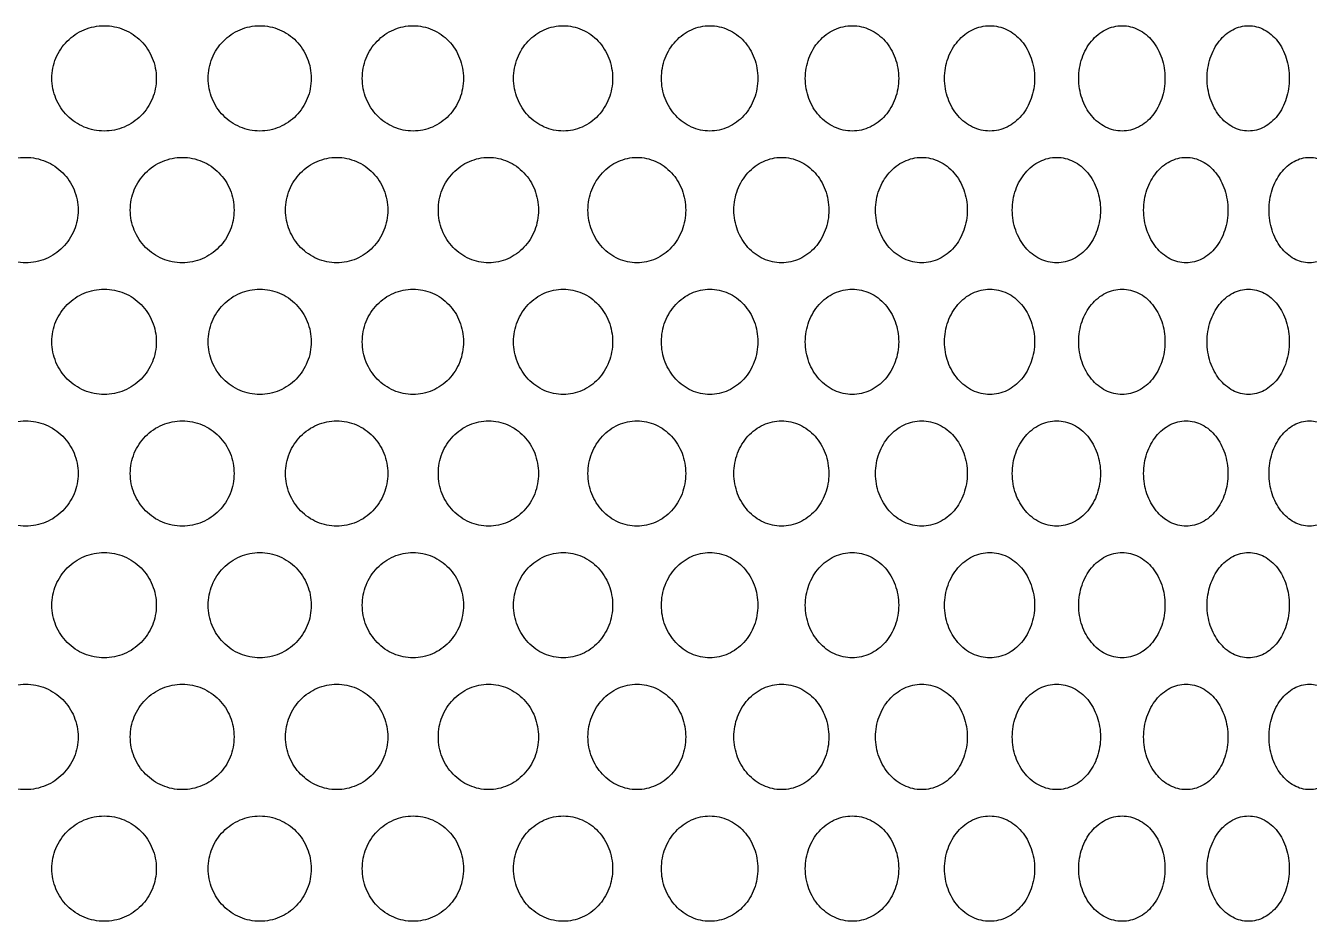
# Model space of a CAD drawing. Header units: millimetres. Extents: x 324 to 7054, y -67 to 2159.
# Drawn here: x 762.4 to 859.9, y 275 to 343 of the extents above; entities that cross this region are included whole.
import ezdxf

# ---------------------------------------------------------------- set-up
doc = ezdxf.new("R2010")
doc.units = ezdxf.units.MM
doc.header["$LTSCALE"] = 153.67
doc.layers.add('02___PRT_ALL_AXES', color=7, linetype='CONTINUOUS')

msp = doc.modelspace()

# ---------------------------------------------------------------- linework, layer by layer
at = {"layer": '02___PRT_ALL_AXES', "linetype": 'Continuous'}
for points in [[(764.36585, 339), (764.36619, 339.26583), (764.41779, 339.78945), (764.64715, 340.54514), (765.01453, 341.23528), (765.67662, 342.04859), (766.77756, 342.7909), (768.34005, 343.10456), (769.8959, 342.79082), (770.99093, 342.05038), (771.64908, 341.2386), (772.01506, 340.54817), (772.24369, 339.79095), (772.29508, 339.2663), (772.29542, 339)], [(776.23587, 339), (776.23621, 339.26583), (776.28719, 339.78945), (776.51379, 340.54514), (776.87671, 341.23528), (777.53065, 342.04859), (778.61775, 342.7909), (780.15978, 343.10456), (781.69437, 342.79082), (782.77386, 342.05038), (783.42249, 341.2386), (783.78312, 340.54817), (784.00838, 339.79095), (784.05902, 339.2663), (784.05935, 339)], [(787.93889, 339), (787.93923, 339.26583), (787.98938, 339.78945), (788.21231, 340.54514), (788.56931, 341.23528), (789.21249, 342.04859), (790.2814, 342.7909), (791.79679, 343.10456), (793.30398, 342.79082), (794.36361, 342.05038), (795.00013, 341.2386), (795.35396, 340.54817), (795.57496, 339.79095), (795.62463, 339.2663), (795.62496, 339)], [(799.42806, 339), (799.42839, 339.26583), (799.47752, 339.78945), (799.69588, 340.54514), (800.04554, 341.23528), (800.67538, 342.04859), (801.72182, 342.7909), (803.20451, 343.10456), (804.67826, 342.79082), (805.71379, 342.05038), (806.33564, 341.2386), (806.68127, 340.54817), (806.89711, 339.79095), (806.94562, 339.2663), (806.94594, 339)], [(810.65738, 339), (810.6577, 339.26583), (810.70561, 339.78945), (810.91854, 340.54514), (811.25945, 341.23528), (811.87343, 342.04859), (812.89321, 342.7909), (814.33727, 343.10456), (815.77168, 342.79082), (816.77896, 342.05038), (817.38366, 341.2386), (817.71969, 340.54817), (817.92952, 339.79095), (817.97668, 339.2663), (817.97699, 339)], [(821.5819, 339), (821.58221, 339.26583), (821.62871, 339.78945), (821.83535, 340.54514), (822.16615, 341.23528), (822.76182, 342.04859), (823.75086, 342.7909), (825.1505, 343.10456), (826.53983, 342.79082), (827.51483, 342.05038), (828.09996, 341.2386), (828.42506, 340.54817), (828.62803, 339.79095), (828.67364, 339.2663), (828.67394, 339)], [(832.15791, 339), (832.15821, 339.26583), (832.2031, 339.78945), (832.40263, 340.54514), (832.72199, 341.23528), (833.29696, 342.04859), (834.2513, 342.7909), (835.60093, 343.10456), (836.93962, 342.79082), (837.87843, 342.05038), (838.44164, 341.2386), (838.7545, 340.54817), (838.94981, 339.79095), (838.99369, 339.2663), (838.99398, 339)], [(842.34305, 339), (842.34334, 339.26583), (842.38646, 339.78945), (842.57807, 340.54514), (842.88472, 341.23528), (843.43668, 342.04859), (844.3525, 342.7909), (845.64671, 343.10456), (846.9294, 342.79082), (847.82828, 342.05038), (848.36732, 341.2386), (848.66669, 340.54817), (848.85354, 339.79095), (848.89552, 339.2663), (848.8958, 339)], [(852.09656, 339), (852.09684, 339.26583), (852.13801, 339.78945), (852.32094, 340.54514), (852.61365, 341.23528), (853.1404, 342.04859), (854.01404, 342.7909), (855.24764, 343.10456), (856.4692, 342.79082), (857.32454, 342.05038), (857.83725, 341.2386), (858.12193, 340.54817), (858.29958, 339.79095), (858.3395, 339.2663), (858.33976, 339)], [(772.29542, 339), (772.29508, 338.73417), (772.24388, 338.21055), (772.0162, 337.45486), (771.6513, 336.76472), (770.99315, 335.95141), (769.89712, 335.2091), (768.33709, 334.89544), (766.77878, 335.20918), (765.67884, 335.94962), (765.01676, 336.7614), (764.6483, 337.45183), (764.41798, 338.20905), (764.36618, 338.7337), (764.36585, 339)], [(784.05935, 339), (784.05901, 338.73417), (784.00857, 338.21055), (783.78424, 337.45486), (783.42467, 336.76472), (782.77604, 335.95141), (781.69557, 335.2091), (780.15686, 334.89544), (778.61896, 335.20918), (777.53285, 335.94962), (776.87891, 336.7614), (776.51492, 337.45183), (776.28738, 338.20905), (776.23621, 338.7337), (776.23587, 339)], [(795.62496, 339), (795.62463, 338.73417), (795.57514, 338.21055), (795.35506, 337.45486), (795.00227, 336.76472), (794.36575, 335.95141), (793.30516, 335.2091), (791.79392, 334.89544), (790.28258, 335.20918), (789.21465, 335.94962), (788.57148, 336.7614), (788.21342, 337.45183), (787.98957, 338.20905), (787.93922, 338.7337), (787.93889, 339)], [(806.94594, 339), (806.94562, 338.73417), (806.89729, 338.21055), (806.68234, 337.45486), (806.33773, 336.76472), (805.71588, 335.95141), (804.67942, 335.2091), (803.20171, 334.89544), (801.72298, 335.20918), (800.6775, 335.94962), (800.04766, 336.7614), (799.69697, 337.45183), (799.4777, 338.20905), (799.42838, 338.7337), (799.42806, 339)], [(817.97699, 339), (817.97667, 338.73417), (817.92969, 338.21055), (817.72074, 337.45486), (817.38569, 336.76472), (816.781, 335.95141), (815.77281, 335.2091), (814.33454, 334.89544), (812.89434, 335.20918), (811.87549, 335.94962), (811.26151, 336.7614), (810.9196, 337.45183), (810.70578, 338.20905), (810.65769, 338.7337), (810.65738, 339)], [(828.67394, 339), (828.67364, 338.73417), (828.62819, 338.21055), (828.42606, 337.45486), (828.10193, 336.76472), (827.5168, 335.95141), (826.54093, 335.2091), (825.14786, 334.89544), (823.75195, 335.20918), (822.76382, 335.94962), (822.16816, 336.7614), (821.83638, 337.45183), (821.62888, 338.20905), (821.58221, 338.7337), (821.5819, 339)], [(838.99398, 339), (838.99369, 338.73417), (838.94997, 338.21055), (838.75547, 337.45486), (838.44354, 336.76472), (837.88033, 335.95141), (836.94067, 335.2091), (835.59838, 334.89544), (834.25235, 335.20918), (833.29889, 335.94962), (832.72393, 336.7614), (832.40363, 337.45183), (832.20327, 338.20905), (832.1582, 338.7337), (832.15791, 339)], [(848.8958, 339), (848.89552, 338.73417), (848.85369, 338.21055), (848.66761, 337.45486), (848.36913, 336.76472), (847.83009, 335.95141), (846.93041, 335.2091), (845.64427, 334.89544), (844.35351, 335.20918), (843.43854, 335.94962), (842.88658, 336.7614), (842.57902, 337.45183), (842.38662, 338.20905), (842.34333, 338.7337), (842.34305, 339)], [(858.33976, 339), (858.33949, 338.73417), (858.29973, 338.21055), (858.12281, 337.45486), (857.83897, 336.76472), (857.32626, 335.95141), (856.47016, 335.2091), (855.24531, 334.89544), (854.015, 335.20918), (853.14217, 335.94962), (852.61542, 336.7614), (852.32185, 337.45183), (852.13816, 338.20905), (852.09683, 338.7337), (852.09656, 339)], [(758.38303, 329), (758.38338, 329.26583), (758.4352, 329.78945), (758.66561, 330.54514), (759.03467, 331.23528), (759.69984, 332.04859), (760.80605, 332.7909), (762.37642, 333.10456), (763.94057, 332.79082), (765.04174, 332.05038), (765.70366, 331.2386), (766.07177, 330.54817), (766.30173, 329.79095), (766.35343, 329.2663), (766.35377, 329)], [(770.31878, 329), (770.31912, 329.26583), (770.37043, 329.78945), (770.59853, 330.54514), (770.96387, 331.23528), (771.62221, 332.04859), (772.71677, 332.7909), (774.26981, 333.10456), (775.8158, 332.79082), (776.90361, 332.05038), (777.55733, 331.2386), (777.92081, 330.54817), (778.14787, 329.79095), (778.19892, 329.2663), (778.19925, 329)], [(782.11121, 329), (782.11154, 329.26583), (782.16213, 329.78945), (782.38701, 330.54514), (782.74715, 331.23528), (783.39604, 332.04859), (784.47458, 332.7909), (786.00406, 333.10456), (787.5257, 332.79082), (788.5958, 332.05038), (789.2387, 331.2386), (789.59611, 330.54817), (789.81935, 329.79095), (789.86953, 329.2663), (789.86986, 329)], [(793.7131, 329), (793.71344, 329.26583), (793.7631, 329.78945), (793.98386, 330.54514), (794.33737, 331.23528), (794.97419, 332.04859), (796.0324, 332.7909), (797.53219, 333.10456), (799.0234, 332.79082), (800.07151, 332.05038), (800.70101, 331.2386), (801.05091, 330.54817), (801.26944, 329.79095), (801.31856, 329.2663), (801.31888, 329)], [(805.07803, 329), (805.07836, 329.26583), (805.1269, 329.78945), (805.34266, 330.54514), (805.68811, 331.23528), (806.31034, 332.04859), (807.34396, 332.7909), (808.80807, 333.10456), (810.26288, 332.79082), (811.2848, 332.05038), (811.89838, 331.2386), (812.23938, 330.54817), (812.45232, 329.79095), (812.50018, 329.2663), (812.5005, 329)], [(816.1605, 329), (816.16082, 329.26583), (816.20805, 329.78945), (816.41794, 330.54514), (816.75396, 331.23528), (817.35909, 332.04859), (818.364, 332.7909), (819.78656, 333.10456), (821.19914, 332.79082), (822.19078, 332.05038), (822.78599, 331.2386), (823.11672, 330.54817), (823.32322, 329.79095), (823.36963, 329.2663), (823.36993, 329)], [(826.91615, 329), (826.91646, 329.26583), (826.96218, 329.78945), (827.16536, 330.54514), (827.49061, 331.23528), (828.07622, 332.04859), (829.04839, 332.7909), (830.42372, 333.10456), (831.78841, 332.79082), (832.7458, 332.05038), (833.32025, 331.2386), (833.63939, 330.54817), (833.83863, 329.79095), (833.8834, 329.2663), (833.88369, 329)], [(837.30192, 329), (837.30222, 329.26583), (837.34625, 329.78945), (837.54191, 330.54514), (837.85508, 331.23528), (838.41882, 332.04859), (839.35437, 332.7909), (840.67695, 333.10456), (841.9883, 332.79082), (842.90761, 332.05038), (843.45901, 331.2386), (843.76527, 330.54817), (843.95645, 329.79095), (843.99941, 329.2663), (843.99969, 329)], [(847.27624, 329), (847.27652, 329.26583), (847.31869, 329.78945), (847.50605, 330.54514), (847.80588, 331.23528), (848.34551, 332.04859), (849.24069, 332.7909), (850.50523, 333.10456), (851.75798, 332.79082), (852.63553, 332.05038), (853.16167, 331.2386), (853.45383, 330.54817), (853.63618, 329.79095), (853.67715, 329.2663), (853.67742, 329)], [(856.79919, 329), (856.79946, 329.26583), (856.83959, 329.78945), (857.0179, 330.54514), (857.3032, 331.23528), (857.81655, 332.04859), (858.66777, 332.7909), (859.86921, 333.10456), (861.05834, 332.79082), (861.89062, 332.05038), (862.38939, 331.2386), (862.66629, 330.54817), (862.83908, 329.79095), (862.8779, 329.2663), (862.87815, 329)], [(766.35377, 329), (766.35343, 328.73417), (766.30192, 328.21055), (766.07291, 327.45486), (765.70589, 326.76472), (765.04397, 325.95141), (763.9418, 325.2091), (762.37345, 324.89544), (760.80728, 325.20918), (759.70207, 325.94962), (759.03691, 326.7614), (758.66676, 327.45183), (758.4354, 328.20905), (758.38337, 328.7337), (758.38303, 329)], [(778.19925, 329), (778.19891, 328.73417), (778.14806, 328.21055), (777.92194, 327.45486), (777.55953, 326.76472), (776.90581, 325.95141), (775.81702, 325.2091), (774.26687, 324.89544), (772.71799, 325.20918), (771.62442, 325.94962), (770.96608, 326.7614), (770.59967, 327.45183), (770.37062, 328.20905), (770.31912, 328.7337), (770.31878, 329)], [(789.86986, 329), (789.86952, 328.73417), (789.81953, 328.21055), (789.59722, 327.45486), (789.24086, 326.76472), (788.59797, 325.95141), (787.5269, 325.2091), (786.00116, 324.89544), (784.47578, 325.20918), (783.39822, 325.94962), (782.74934, 326.7614), (782.38813, 327.45183), (782.16232, 328.20905), (782.11154, 328.7337), (782.11121, 329)], [(801.31888, 329), (801.31856, 328.73417), (801.26962, 328.21055), (801.052, 327.45486), (800.70313, 326.76472), (800.07363, 325.95141), (799.02458, 325.2091), (797.52935, 324.89544), (796.03357, 325.20918), (794.97634, 325.94962), (794.33951, 326.7614), (793.98496, 327.45183), (793.76329, 328.20905), (793.71343, 328.7337), (793.7131, 329)], [(812.5005, 329), (812.50018, 328.73417), (812.4525, 328.21055), (812.24044, 327.45486), (811.90044, 326.76472), (811.28686, 325.95141), (810.26402, 325.2091), (808.8053, 324.89544), (807.34511, 325.20918), (806.31243, 325.94962), (805.69021, 326.7614), (805.34374, 327.45183), (805.12708, 328.20905), (805.07835, 328.7337), (805.07803, 329)], [(823.36993, 329), (823.36963, 328.73417), (823.32339, 328.21055), (823.11775, 327.45486), (822.78799, 326.76472), (822.19278, 325.95141), (821.20025, 325.2091), (819.78387, 324.89544), (818.36511, 325.20918), (817.36112, 325.94962), (816.756, 326.7614), (816.41898, 327.45183), (816.20822, 328.20905), (816.16081, 328.7337), (816.1605, 329)], [(833.88369, 329), (833.8834, 328.73417), (833.83879, 328.21055), (833.64038, 327.45486), (833.32218, 326.76472), (832.74773, 325.95141), (831.78948, 325.2091), (830.42112, 324.89544), (829.04947, 325.20918), (828.07818, 325.94962), (827.49258, 326.7614), (827.16638, 327.45183), (826.96235, 328.20905), (826.91645, 328.7337), (826.91615, 329)], [(843.99969, 329), (843.9994, 328.73417), (843.9566, 328.21055), (843.76622, 327.45486), (843.46086, 326.76472), (842.90946, 325.95141), (841.98933, 325.2091), (840.67445, 324.89544), (839.3554, 325.20918), (838.42072, 325.94962), (837.85697, 326.7614), (837.54289, 327.45183), (837.34641, 328.20905), (837.30221, 328.7337), (837.30192, 329)], [(853.67742, 329), (853.67715, 328.73417), (853.63633, 328.21055), (853.45474, 327.45486), (853.16343, 326.76472), (852.6373, 325.95141), (851.75897, 325.2091), (850.50284, 324.89544), (849.24168, 325.20918), (848.34732, 325.94962), (847.8077, 326.7614), (847.50699, 327.45183), (847.31885, 328.20905), (847.27652, 328.7337), (847.27624, 329)], [(862.87815, 329), (862.87789, 328.73417), (862.83922, 328.21055), (862.66715, 327.45486), (862.39107, 326.76472), (861.8923, 325.95141), (861.05928, 325.2091), (859.86694, 324.89544), (858.6687, 325.20918), (857.81827, 325.94962), (857.30493, 326.7614), (857.01879, 327.45183), (856.83974, 328.20905), (856.79945, 328.7337), (856.79919, 329)], [(764.36585, 319), (764.36619, 319.26583), (764.41779, 319.78945), (764.64715, 320.54514), (765.01453, 321.23528), (765.67662, 322.04859), (766.77756, 322.7909), (768.34005, 323.10456), (769.8959, 322.79082), (770.99093, 322.05038), (771.64908, 321.2386), (772.01506, 320.54817), (772.24369, 319.79095), (772.29508, 319.2663), (772.29542, 319)], [(776.23587, 319), (776.23621, 319.26583), (776.28719, 319.78945), (776.51379, 320.54514), (776.87671, 321.23528), (777.53065, 322.04859), (778.61775, 322.7909), (780.15978, 323.10456), (781.69437, 322.79082), (782.77386, 322.05038), (783.42249, 321.2386), (783.78312, 320.54817), (784.00838, 319.79095), (784.05902, 319.2663), (784.05935, 319)], [(787.93889, 319), (787.93923, 319.26583), (787.98938, 319.78945), (788.21231, 320.54514), (788.56931, 321.23528), (789.21249, 322.04859), (790.2814, 322.7909), (791.79679, 323.10456), (793.30398, 322.79082), (794.36361, 322.05038), (795.00013, 321.2386), (795.35396, 320.54817), (795.57496, 319.79095), (795.62463, 319.2663), (795.62496, 319)], [(799.42806, 319), (799.42839, 319.26583), (799.47752, 319.78945), (799.69588, 320.54514), (800.04554, 321.23528), (800.67538, 322.04859), (801.72182, 322.7909), (803.20451, 323.10456), (804.67826, 322.79082), (805.71379, 322.05038), (806.33564, 321.2386), (806.68127, 320.54817), (806.89711, 319.79095), (806.94562, 319.2663), (806.94594, 319)], [(810.65738, 319), (810.6577, 319.26583), (810.70561, 319.78945), (810.91854, 320.54514), (811.25945, 321.23528), (811.87343, 322.04859), (812.89321, 322.7909), (814.33727, 323.10456), (815.77168, 322.79082), (816.77896, 322.05038), (817.38366, 321.2386), (817.71969, 320.54817), (817.92952, 319.79095), (817.97668, 319.2663), (817.97699, 319)], [(821.5819, 319), (821.58221, 319.26583), (821.62871, 319.78945), (821.83535, 320.54514), (822.16615, 321.23528), (822.76182, 322.04859), (823.75086, 322.7909), (825.1505, 323.10456), (826.53983, 322.79082), (827.51483, 322.05038), (828.09996, 321.2386), (828.42506, 320.54817), (828.62803, 319.79095), (828.67364, 319.2663), (828.67394, 319)], [(832.15791, 319), (832.15821, 319.26583), (832.2031, 319.78945), (832.40263, 320.54514), (832.72199, 321.23528), (833.29696, 322.04859), (834.2513, 322.7909), (835.60093, 323.10456), (836.93962, 322.79082), (837.87843, 322.05038), (838.44164, 321.2386), (838.7545, 320.54817), (838.94981, 319.79095), (838.99369, 319.2663), (838.99398, 319)], [(842.34305, 319), (842.34334, 319.26583), (842.38646, 319.78945), (842.57807, 320.54514), (842.88472, 321.23528), (843.43668, 322.04859), (844.3525, 322.7909), (845.64671, 323.10456), (846.9294, 322.79082), (847.82828, 322.05038), (848.36732, 321.2386), (848.66669, 320.54817), (848.85354, 319.79095), (848.89552, 319.2663), (848.8958, 319)], [(852.09656, 319), (852.09684, 319.26583), (852.13801, 319.78945), (852.32094, 320.54514), (852.61365, 321.23528), (853.1404, 322.04859), (854.01404, 322.7909), (855.24764, 323.10456), (856.4692, 322.79082), (857.32454, 322.05038), (857.83725, 321.2386), (858.12193, 320.54817), (858.29958, 319.79095), (858.3395, 319.2663), (858.33976, 319)], [(772.29542, 319), (772.29508, 318.73417), (772.24388, 318.21055), (772.0162, 317.45486), (771.6513, 316.76472), (770.99315, 315.95141), (769.89712, 315.2091), (768.33709, 314.89544), (766.77878, 315.20918), (765.67884, 315.94962), (765.01676, 316.7614), (764.6483, 317.45183), (764.41798, 318.20905), (764.36618, 318.7337), (764.36585, 319)], [(784.05935, 319), (784.05901, 318.73417), (784.00857, 318.21055), (783.78424, 317.45486), (783.42467, 316.76472), (782.77604, 315.95141), (781.69557, 315.2091), (780.15686, 314.89544), (778.61896, 315.20918), (777.53285, 315.94962), (776.87891, 316.7614), (776.51492, 317.45183), (776.28738, 318.20905), (776.23621, 318.7337), (776.23587, 319)], [(795.62496, 319), (795.62463, 318.73417), (795.57514, 318.21055), (795.35506, 317.45486), (795.00227, 316.76472), (794.36575, 315.95141), (793.30516, 315.2091), (791.79392, 314.89544), (790.28258, 315.20918), (789.21465, 315.94962), (788.57148, 316.7614), (788.21342, 317.45183), (787.98957, 318.20905), (787.93922, 318.7337), (787.93889, 319)], [(806.94594, 319), (806.94562, 318.73417), (806.89729, 318.21055), (806.68234, 317.45486), (806.33773, 316.76472), (805.71588, 315.95141), (804.67942, 315.2091), (803.20171, 314.89544), (801.72298, 315.20918), (800.6775, 315.94962), (800.04766, 316.7614), (799.69697, 317.45183), (799.4777, 318.20905), (799.42838, 318.7337), (799.42806, 319)], [(817.97699, 319), (817.97667, 318.73417), (817.92969, 318.21055), (817.72074, 317.45486), (817.38569, 316.76472), (816.781, 315.95141), (815.77281, 315.2091), (814.33454, 314.89544), (812.89434, 315.20918), (811.87549, 315.94962), (811.26151, 316.7614), (810.9196, 317.45183), (810.70578, 318.20905), (810.65769, 318.7337), (810.65738, 319)], [(828.67394, 319), (828.67364, 318.73417), (828.62819, 318.21055), (828.42606, 317.45486), (828.10193, 316.76472), (827.5168, 315.95141), (826.54093, 315.2091), (825.14786, 314.89544), (823.75195, 315.20918), (822.76382, 315.94962), (822.16816, 316.7614), (821.83638, 317.45183), (821.62888, 318.20905), (821.58221, 318.7337), (821.5819, 319)], [(838.99398, 319), (838.99369, 318.73417), (838.94997, 318.21055), (838.75547, 317.45486), (838.44354, 316.76472), (837.88033, 315.95141), (836.94067, 315.2091), (835.59838, 314.89544), (834.25235, 315.20918), (833.29889, 315.94962), (832.72393, 316.7614), (832.40363, 317.45183), (832.20327, 318.20905), (832.1582, 318.7337), (832.15791, 319)], [(848.8958, 319), (848.89552, 318.73417), (848.85369, 318.21055), (848.66761, 317.45486), (848.36913, 316.76472), (847.83009, 315.95141), (846.93041, 315.2091), (845.64427, 314.89544), (844.35351, 315.20918), (843.43854, 315.94962), (842.88658, 316.7614), (842.57902, 317.45183), (842.38662, 318.20905), (842.34333, 318.7337), (842.34305, 319)], [(858.33976, 319), (858.33949, 318.73417), (858.29973, 318.21055), (858.12281, 317.45486), (857.83897, 316.76472), (857.32626, 315.95141), (856.47016, 315.2091), (855.24531, 314.89544), (854.015, 315.20918), (853.14217, 315.94962), (852.61542, 316.7614), (852.32185, 317.45183), (852.13816, 318.20905), (852.09683, 318.7337), (852.09656, 319)], [(758.38303, 309), (758.38338, 309.26583), (758.4352, 309.78945), (758.66561, 310.54514), (759.03467, 311.23528), (759.69984, 312.04859), (760.80605, 312.7909), (762.37642, 313.10456), (763.94057, 312.79082), (765.04174, 312.05038), (765.70366, 311.2386), (766.07177, 310.54817), (766.30173, 309.79095), (766.35343, 309.2663), (766.35377, 309)], [(770.31878, 309), (770.31912, 309.26583), (770.37043, 309.78945), (770.59853, 310.54514), (770.96387, 311.23528), (771.62221, 312.04859), (772.71677, 312.7909), (774.26981, 313.10456), (775.8158, 312.79082), (776.90361, 312.05038), (777.55733, 311.2386), (777.92081, 310.54817), (778.14787, 309.79095), (778.19892, 309.2663), (778.19925, 309)], [(782.11121, 309), (782.11154, 309.26583), (782.16213, 309.78945), (782.38701, 310.54514), (782.74715, 311.23528), (783.39604, 312.04859), (784.47458, 312.7909), (786.00406, 313.10456), (787.5257, 312.79082), (788.5958, 312.05038), (789.2387, 311.2386), (789.59611, 310.54817), (789.81935, 309.79095), (789.86953, 309.2663), (789.86986, 309)], [(793.7131, 309), (793.71344, 309.26583), (793.7631, 309.78945), (793.98386, 310.54514), (794.33737, 311.23528), (794.97419, 312.04859), (796.0324, 312.7909), (797.53219, 313.10456), (799.0234, 312.79082), (800.07151, 312.05038), (800.70101, 311.2386), (801.05091, 310.54817), (801.26944, 309.79095), (801.31856, 309.2663), (801.31888, 309)], [(805.07803, 309), (805.07836, 309.26583), (805.1269, 309.78945), (805.34266, 310.54514), (805.68811, 311.23528), (806.31034, 312.04859), (807.34396, 312.7909), (808.80807, 313.10456), (810.26288, 312.79082), (811.2848, 312.05038), (811.89838, 311.2386), (812.23938, 310.54817), (812.45232, 309.79095), (812.50018, 309.2663), (812.5005, 309)], [(816.1605, 309), (816.16082, 309.26583), (816.20805, 309.78945), (816.41794, 310.54514), (816.75396, 311.23528), (817.35909, 312.04859), (818.364, 312.7909), (819.78656, 313.10456), (821.19914, 312.79082), (822.19078, 312.05038), (822.78599, 311.2386), (823.11672, 310.54817), (823.32322, 309.79095), (823.36963, 309.2663), (823.36993, 309)], [(826.91615, 309), (826.91646, 309.26583), (826.96218, 309.78945), (827.16536, 310.54514), (827.49061, 311.23528), (828.07622, 312.04859), (829.04839, 312.7909), (830.42372, 313.10456), (831.78841, 312.79082), (832.7458, 312.05038), (833.32025, 311.2386), (833.63939, 310.54817), (833.83863, 309.79095), (833.8834, 309.2663), (833.88369, 309)], [(837.30192, 309), (837.30222, 309.26583), (837.34625, 309.78945), (837.54191, 310.54514), (837.85508, 311.23528), (838.41882, 312.04859), (839.35437, 312.7909), (840.67695, 313.10456), (841.9883, 312.79082), (842.90761, 312.05038), (843.45901, 311.2386), (843.76527, 310.54817), (843.95645, 309.79095), (843.99941, 309.2663), (843.99969, 309)], [(847.27624, 309), (847.27652, 309.26583), (847.31869, 309.78945), (847.50605, 310.54514), (847.80588, 311.23528), (848.34551, 312.04859), (849.24069, 312.7909), (850.50523, 313.10456), (851.75798, 312.79082), (852.63553, 312.05038), (853.16167, 311.2386), (853.45383, 310.54817), (853.63618, 309.79095), (853.67715, 309.2663), (853.67742, 309)], [(856.79919, 309), (856.79946, 309.26583), (856.83959, 309.78945), (857.0179, 310.54514), (857.3032, 311.23528), (857.81655, 312.04859), (858.66777, 312.7909), (859.86921, 313.10456), (861.05834, 312.79082), (861.89062, 312.05038), (862.38939, 311.2386), (862.66629, 310.54817), (862.83908, 309.79095), (862.8779, 309.2663), (862.87815, 309)], [(766.35377, 309), (766.35343, 308.73417), (766.30192, 308.21055), (766.07291, 307.45486), (765.70589, 306.76472), (765.04397, 305.95141), (763.9418, 305.2091), (762.37345, 304.89544), (760.80728, 305.20918), (759.70207, 305.94962), (759.03691, 306.7614), (758.66676, 307.45183), (758.4354, 308.20905), (758.38337, 308.7337), (758.38303, 309)], [(778.19925, 309), (778.19891, 308.73417), (778.14806, 308.21055), (777.92194, 307.45486), (777.55953, 306.76472), (776.90581, 305.95141), (775.81702, 305.2091), (774.26687, 304.89544), (772.71799, 305.20918), (771.62442, 305.94962), (770.96608, 306.7614), (770.59967, 307.45183), (770.37062, 308.20905), (770.31912, 308.7337), (770.31878, 309)], [(789.86986, 309), (789.86952, 308.73417), (789.81953, 308.21055), (789.59722, 307.45486), (789.24086, 306.76472), (788.59797, 305.95141), (787.5269, 305.2091), (786.00116, 304.89544), (784.47578, 305.20918), (783.39822, 305.94962), (782.74934, 306.7614), (782.38813, 307.45183), (782.16232, 308.20905), (782.11154, 308.7337), (782.11121, 309)], [(801.31888, 309), (801.31856, 308.73417), (801.26962, 308.21055), (801.052, 307.45486), (800.70313, 306.76472), (800.07363, 305.95141), (799.02458, 305.2091), (797.52935, 304.89544), (796.03357, 305.20918), (794.97634, 305.94962), (794.33951, 306.7614), (793.98496, 307.45183), (793.76329, 308.20905), (793.71343, 308.7337), (793.7131, 309)], [(812.5005, 309), (812.50018, 308.73417), (812.4525, 308.21055), (812.24044, 307.45486), (811.90044, 306.76472), (811.28686, 305.95141), (810.26402, 305.2091), (808.8053, 304.89544), (807.34511, 305.20918), (806.31243, 305.94962), (805.69021, 306.7614), (805.34374, 307.45183), (805.12708, 308.20905), (805.07835, 308.7337), (805.07803, 309)], [(823.36993, 309), (823.36963, 308.73417), (823.32339, 308.21055), (823.11775, 307.45486), (822.78799, 306.76472), (822.19278, 305.95141), (821.20025, 305.2091), (819.78387, 304.89544), (818.36511, 305.20918), (817.36112, 305.94962), (816.756, 306.7614), (816.41898, 307.45183), (816.20822, 308.20905), (816.16081, 308.7337), (816.1605, 309)], [(833.88369, 309), (833.8834, 308.73417), (833.83879, 308.21055), (833.64038, 307.45486), (833.32218, 306.76472), (832.74773, 305.95141), (831.78948, 305.2091), (830.42112, 304.89544), (829.04947, 305.20918), (828.07818, 305.94962), (827.49258, 306.7614), (827.16638, 307.45183), (826.96235, 308.20905), (826.91645, 308.7337), (826.91615, 309)], [(843.99969, 309), (843.9994, 308.73417), (843.9566, 308.21055), (843.76622, 307.45486), (843.46086, 306.76472), (842.90946, 305.95141), (841.98933, 305.2091), (840.67445, 304.89544), (839.3554, 305.20918), (838.42072, 305.94962), (837.85697, 306.7614), (837.54289, 307.45183), (837.34641, 308.20905), (837.30221, 308.7337), (837.30192, 309)], [(853.67742, 309), (853.67715, 308.73417), (853.63633, 308.21055), (853.45474, 307.45486), (853.16343, 306.76472), (852.6373, 305.95141), (851.75897, 305.2091), (850.50284, 304.89544), (849.24168, 305.20918), (848.34732, 305.94962), (847.8077, 306.7614), (847.50699, 307.45183), (847.31885, 308.20905), (847.27652, 308.7337), (847.27624, 309)], [(862.87815, 309), (862.87789, 308.73417), (862.83922, 308.21055), (862.66715, 307.45486), (862.39107, 306.76472), (861.8923, 305.95141), (861.05928, 305.2091), (859.86694, 304.89544), (858.6687, 305.20918), (857.81827, 305.94962), (857.30493, 306.7614), (857.01879, 307.45183), (856.83974, 308.20905), (856.79945, 308.7337), (856.79919, 309)], [(764.36585, 299), (764.36619, 299.26583), (764.41779, 299.78945), (764.64715, 300.54514), (765.01453, 301.23528), (765.67662, 302.04859), (766.77756, 302.7909), (768.34005, 303.10456), (769.8959, 302.79082), (770.99093, 302.05038), (771.64908, 301.2386), (772.01506, 300.54817), (772.24369, 299.79095), (772.29508, 299.2663), (772.29542, 299)], [(776.23587, 299), (776.23621, 299.26583), (776.28719, 299.78945), (776.51379, 300.54514), (776.87671, 301.23528), (777.53065, 302.04859), (778.61775, 302.7909), (780.15978, 303.10456), (781.69437, 302.79082), (782.77386, 302.05038), (783.42249, 301.2386), (783.78312, 300.54817), (784.00838, 299.79095), (784.05902, 299.2663), (784.05935, 299)], [(787.93889, 299), (787.93923, 299.26583), (787.98938, 299.78945), (788.21231, 300.54514), (788.56931, 301.23528), (789.21249, 302.04859), (790.2814, 302.7909), (791.79679, 303.10456), (793.30398, 302.79082), (794.36361, 302.05038), (795.00013, 301.2386), (795.35396, 300.54817), (795.57496, 299.79095), (795.62463, 299.2663), (795.62496, 299)], [(799.42806, 299), (799.42839, 299.26583), (799.47752, 299.78945), (799.69588, 300.54514), (800.04554, 301.23528), (800.67538, 302.04859), (801.72182, 302.7909), (803.20451, 303.10456), (804.67826, 302.79082), (805.71379, 302.05038), (806.33564, 301.2386), (806.68127, 300.54817), (806.89711, 299.79095), (806.94562, 299.2663), (806.94594, 299)], [(810.65738, 299), (810.6577, 299.26583), (810.70561, 299.78945), (810.91854, 300.54514), (811.25945, 301.23528), (811.87343, 302.04859), (812.89321, 302.7909), (814.33727, 303.10456), (815.77168, 302.79082), (816.77896, 302.05038), (817.38366, 301.2386), (817.71969, 300.54817), (817.92952, 299.79095), (817.97668, 299.2663), (817.97699, 299)], [(821.5819, 299), (821.58221, 299.26583), (821.62871, 299.78945), (821.83535, 300.54514), (822.16615, 301.23528), (822.76182, 302.04859), (823.75086, 302.7909), (825.1505, 303.10456), (826.53983, 302.79082), (827.51483, 302.05038), (828.09996, 301.2386), (828.42506, 300.54817), (828.62803, 299.79095), (828.67364, 299.2663), (828.67394, 299)], [(832.15791, 299), (832.15821, 299.26583), (832.2031, 299.78945), (832.40263, 300.54514), (832.72199, 301.23528), (833.29696, 302.04859), (834.2513, 302.7909), (835.60093, 303.10456), (836.93962, 302.79082), (837.87843, 302.05038), (838.44164, 301.2386), (838.7545, 300.54817), (838.94981, 299.79095), (838.99369, 299.2663), (838.99398, 299)], [(842.34305, 299), (842.34334, 299.26583), (842.38646, 299.78945), (842.57807, 300.54514), (842.88472, 301.23528), (843.43668, 302.04859), (844.3525, 302.7909), (845.64671, 303.10456), (846.9294, 302.79082), (847.82828, 302.05038), (848.36732, 301.2386), (848.66669, 300.54817), (848.85354, 299.79095), (848.89552, 299.2663), (848.8958, 299)], [(852.09656, 299), (852.09684, 299.26583), (852.13801, 299.78945), (852.32094, 300.54514), (852.61365, 301.23528), (853.1404, 302.04859), (854.01404, 302.7909), (855.24764, 303.10456), (856.4692, 302.79082), (857.32454, 302.05038), (857.83725, 301.2386), (858.12193, 300.54817), (858.29958, 299.79095), (858.3395, 299.2663), (858.33976, 299)], [(772.29542, 299), (772.29508, 298.73417), (772.24388, 298.21055), (772.0162, 297.45486), (771.6513, 296.76472), (770.99315, 295.95141), (769.89712, 295.2091), (768.33709, 294.89544), (766.77878, 295.20918), (765.67884, 295.94962), (765.01676, 296.7614), (764.6483, 297.45183), (764.41798, 298.20905), (764.36618, 298.7337), (764.36585, 299)], [(784.05935, 299), (784.05901, 298.73417), (784.00857, 298.21055), (783.78424, 297.45486), (783.42467, 296.76472), (782.77604, 295.95141), (781.69557, 295.2091), (780.15686, 294.89544), (778.61896, 295.20918), (777.53285, 295.94962), (776.87891, 296.7614), (776.51492, 297.45183), (776.28738, 298.20905), (776.23621, 298.7337), (776.23587, 299)], [(795.62496, 299), (795.62463, 298.73417), (795.57514, 298.21055), (795.35506, 297.45486), (795.00227, 296.76472), (794.36575, 295.95141), (793.30516, 295.2091), (791.79392, 294.89544), (790.28258, 295.20918), (789.21465, 295.94962), (788.57148, 296.7614), (788.21342, 297.45183), (787.98957, 298.20905), (787.93922, 298.7337), (787.93889, 299)], [(806.94594, 299), (806.94562, 298.73417), (806.89729, 298.21055), (806.68234, 297.45486), (806.33773, 296.76472), (805.71588, 295.95141), (804.67942, 295.2091), (803.20171, 294.89544), (801.72298, 295.20918), (800.6775, 295.94962), (800.04766, 296.7614), (799.69697, 297.45183), (799.4777, 298.20905), (799.42838, 298.7337), (799.42806, 299)], [(817.97699, 299), (817.97667, 298.73417), (817.92969, 298.21055), (817.72074, 297.45486), (817.38569, 296.76472), (816.781, 295.95141), (815.77281, 295.2091), (814.33454, 294.89544), (812.89434, 295.20918), (811.87549, 295.94962), (811.26151, 296.7614), (810.9196, 297.45183), (810.70578, 298.20905), (810.65769, 298.7337), (810.65738, 299)], [(828.67394, 299), (828.67364, 298.73417), (828.62819, 298.21055), (828.42606, 297.45486), (828.10193, 296.76472), (827.5168, 295.95141), (826.54093, 295.2091), (825.14786, 294.89544), (823.75195, 295.20918), (822.76382, 295.94962), (822.16816, 296.7614), (821.83638, 297.45183), (821.62888, 298.20905), (821.58221, 298.7337), (821.5819, 299)], [(838.99398, 299), (838.99369, 298.73417), (838.94997, 298.21055), (838.75547, 297.45486), (838.44354, 296.76472), (837.88033, 295.95141), (836.94067, 295.2091), (835.59838, 294.89544), (834.25235, 295.20918), (833.29889, 295.94962), (832.72393, 296.7614), (832.40363, 297.45183), (832.20327, 298.20905), (832.1582, 298.7337), (832.15791, 299)], [(848.8958, 299), (848.89552, 298.73417), (848.85369, 298.21055), (848.66761, 297.45486), (848.36913, 296.76472), (847.83009, 295.95141), (846.93041, 295.2091), (845.64427, 294.89544), (844.35351, 295.20918), (843.43854, 295.94962), (842.88658, 296.7614), (842.57902, 297.45183), (842.38662, 298.20905), (842.34333, 298.7337), (842.34305, 299)], [(858.33976, 299), (858.33949, 298.73417), (858.29973, 298.21055), (858.12281, 297.45486), (857.83897, 296.76472), (857.32626, 295.95141), (856.47016, 295.2091), (855.24531, 294.89544), (854.015, 295.20918), (853.14217, 295.94962), (852.61542, 296.7614), (852.32185, 297.45183), (852.13816, 298.20905), (852.09683, 298.7337), (852.09656, 299)], [(758.38303, 289), (758.38338, 289.26583), (758.4352, 289.78945), (758.66561, 290.54514), (759.03467, 291.23528), (759.69984, 292.04859), (760.80605, 292.7909), (762.37642, 293.10456), (763.94057, 292.79082), (765.04174, 292.05038), (765.70366, 291.2386), (766.07177, 290.54817), (766.30173, 289.79095), (766.35343, 289.2663), (766.35377, 289)], [(770.31878, 289), (770.31912, 289.26583), (770.37043, 289.78945), (770.59853, 290.54514), (770.96387, 291.23528), (771.62221, 292.04859), (772.71677, 292.7909), (774.26981, 293.10456), (775.8158, 292.79082), (776.90361, 292.05038), (777.55733, 291.2386), (777.92081, 290.54817), (778.14787, 289.79095), (778.19892, 289.2663), (778.19925, 289)], [(782.11121, 289), (782.11154, 289.26583), (782.16213, 289.78945), (782.38701, 290.54514), (782.74715, 291.23528), (783.39604, 292.04859), (784.47458, 292.7909), (786.00406, 293.10456), (787.5257, 292.79082), (788.5958, 292.05038), (789.2387, 291.2386), (789.59611, 290.54817), (789.81935, 289.79095), (789.86953, 289.2663), (789.86986, 289)], [(793.7131, 289), (793.71344, 289.26583), (793.7631, 289.78945), (793.98386, 290.54514), (794.33737, 291.23528), (794.97419, 292.04859), (796.0324, 292.7909), (797.53219, 293.10456), (799.0234, 292.79082), (800.07151, 292.05038), (800.70101, 291.2386), (801.05091, 290.54817), (801.26944, 289.79095), (801.31856, 289.2663), (801.31888, 289)], [(805.07803, 289), (805.07836, 289.26583), (805.1269, 289.78945), (805.34266, 290.54514), (805.68811, 291.23528), (806.31034, 292.04859), (807.34396, 292.7909), (808.80807, 293.10456), (810.26288, 292.79082), (811.2848, 292.05038), (811.89838, 291.2386), (812.23938, 290.54817), (812.45232, 289.79095), (812.50018, 289.2663), (812.5005, 289)], [(816.1605, 289), (816.16082, 289.26583), (816.20805, 289.78945), (816.41794, 290.54514), (816.75396, 291.23528), (817.35909, 292.04859), (818.364, 292.7909), (819.78656, 293.10456), (821.19914, 292.79082), (822.19078, 292.05038), (822.78599, 291.2386), (823.11672, 290.54817), (823.32322, 289.79095), (823.36963, 289.2663), (823.36993, 289)], [(826.91615, 289), (826.91646, 289.26583), (826.96218, 289.78945), (827.16536, 290.54514), (827.49061, 291.23528), (828.07622, 292.04859), (829.04839, 292.7909), (830.42372, 293.10456), (831.78841, 292.79082), (832.7458, 292.05038), (833.32025, 291.2386), (833.63939, 290.54817), (833.83863, 289.79095), (833.8834, 289.2663), (833.88369, 289)], [(837.30192, 289), (837.30222, 289.26583), (837.34625, 289.78945), (837.54191, 290.54514), (837.85508, 291.23528), (838.41882, 292.04859), (839.35437, 292.7909), (840.67695, 293.10456), (841.9883, 292.79082), (842.90761, 292.05038), (843.45901, 291.2386), (843.76527, 290.54817), (843.95645, 289.79095), (843.99941, 289.2663), (843.99969, 289)], [(847.27624, 289), (847.27652, 289.26583), (847.31869, 289.78945), (847.50605, 290.54514), (847.80588, 291.23528), (848.34551, 292.04859), (849.24069, 292.7909), (850.50523, 293.10456), (851.75798, 292.79082), (852.63553, 292.05038), (853.16167, 291.2386), (853.45383, 290.54817), (853.63618, 289.79095), (853.67715, 289.2663), (853.67742, 289)], [(856.79919, 289), (856.79946, 289.26583), (856.83959, 289.78945), (857.0179, 290.54514), (857.3032, 291.23528), (857.81655, 292.04859), (858.66777, 292.7909), (859.86921, 293.10456), (861.05834, 292.79082), (861.89062, 292.05038), (862.38939, 291.2386), (862.66629, 290.54817), (862.83908, 289.79095), (862.8779, 289.2663), (862.87815, 289)], [(766.35377, 289), (766.35343, 288.73417), (766.30192, 288.21055), (766.07291, 287.45486), (765.70589, 286.76472), (765.04397, 285.95141), (763.9418, 285.2091), (762.37345, 284.89544), (760.80728, 285.20918), (759.70207, 285.94962), (759.03691, 286.7614), (758.66676, 287.45183), (758.4354, 288.20905), (758.38337, 288.7337), (758.38303, 289)], [(778.19925, 289), (778.19891, 288.73417), (778.14806, 288.21055), (777.92194, 287.45486), (777.55953, 286.76472), (776.90581, 285.95141), (775.81702, 285.2091), (774.26687, 284.89544), (772.71799, 285.20918), (771.62442, 285.94962), (770.96608, 286.7614), (770.59967, 287.45183), (770.37062, 288.20905), (770.31912, 288.7337), (770.31878, 289)], [(789.86986, 289), (789.86952, 288.73417), (789.81953, 288.21055), (789.59722, 287.45486), (789.24086, 286.76472), (788.59797, 285.95141), (787.5269, 285.2091), (786.00116, 284.89544), (784.47578, 285.20918), (783.39822, 285.94962), (782.74934, 286.7614), (782.38813, 287.45183), (782.16232, 288.20905), (782.11154, 288.7337), (782.11121, 289)], [(801.31888, 289), (801.31856, 288.73417), (801.26962, 288.21055), (801.052, 287.45486), (800.70313, 286.76472), (800.07363, 285.95141), (799.02458, 285.2091), (797.52935, 284.89544), (796.03357, 285.20918), (794.97634, 285.94962), (794.33951, 286.7614), (793.98496, 287.45183), (793.76329, 288.20905), (793.71343, 288.7337), (793.7131, 289)], [(812.5005, 289), (812.50018, 288.73417), (812.4525, 288.21055), (812.24044, 287.45486), (811.90044, 286.76472), (811.28686, 285.95141), (810.26402, 285.2091), (808.8053, 284.89544), (807.34511, 285.20918), (806.31243, 285.94962), (805.69021, 286.7614), (805.34374, 287.45183), (805.12708, 288.20905), (805.07835, 288.7337), (805.07803, 289)], [(823.36993, 289), (823.36963, 288.73417), (823.32339, 288.21055), (823.11775, 287.45486), (822.78799, 286.76472), (822.19278, 285.95141), (821.20025, 285.2091), (819.78387, 284.89544), (818.36511, 285.20918), (817.36112, 285.94962), (816.756, 286.7614), (816.41898, 287.45183), (816.20822, 288.20905), (816.16081, 288.7337), (816.1605, 289)], [(833.88369, 289), (833.8834, 288.73417), (833.83879, 288.21055), (833.64038, 287.45486), (833.32218, 286.76472), (832.74773, 285.95141), (831.78948, 285.2091), (830.42112, 284.89544), (829.04947, 285.20918), (828.07818, 285.94962), (827.49258, 286.7614), (827.16638, 287.45183), (826.96235, 288.20905), (826.91645, 288.7337), (826.91615, 289)], [(843.99969, 289), (843.9994, 288.73417), (843.9566, 288.21055), (843.76622, 287.45486), (843.46086, 286.76472), (842.90946, 285.95141), (841.98933, 285.2091), (840.67445, 284.89544), (839.3554, 285.20918), (838.42072, 285.94962), (837.85697, 286.7614), (837.54289, 287.45183), (837.34641, 288.20905), (837.30221, 288.7337), (837.30192, 289)], [(853.67742, 289), (853.67715, 288.73417), (853.63633, 288.21055), (853.45474, 287.45486), (853.16343, 286.76472), (852.6373, 285.95141), (851.75897, 285.2091), (850.50284, 284.89544), (849.24168, 285.20918), (848.34732, 285.94962), (847.8077, 286.7614), (847.50699, 287.45183), (847.31885, 288.20905), (847.27652, 288.7337), (847.27624, 289)], [(862.87815, 289), (862.87789, 288.73417), (862.83922, 288.21055), (862.66715, 287.45486), (862.39107, 286.76472), (861.8923, 285.95141), (861.05928, 285.2091), (859.86694, 284.89544), (858.6687, 285.20918), (857.81827, 285.94962), (857.30493, 286.7614), (857.01879, 287.45183), (856.83974, 288.20905), (856.79945, 288.7337), (856.79919, 289)], [(764.36585, 279), (764.36619, 279.26583), (764.41779, 279.78945), (764.64715, 280.54514), (765.01453, 281.23528), (765.67662, 282.04859), (766.77756, 282.7909), (768.34005, 283.10456), (769.8959, 282.79082), (770.99093, 282.05038), (771.64908, 281.2386), (772.01506, 280.54817), (772.24369, 279.79095), (772.29508, 279.2663), (772.29542, 279)], [(776.23587, 279), (776.23621, 279.26583), (776.28719, 279.78945), (776.51379, 280.54514), (776.87671, 281.23528), (777.53065, 282.04859), (778.61775, 282.7909), (780.15978, 283.10456), (781.69437, 282.79082), (782.77386, 282.05038), (783.42249, 281.2386), (783.78312, 280.54817), (784.00838, 279.79095), (784.05902, 279.2663), (784.05935, 279)], [(787.93889, 279), (787.93923, 279.26583), (787.98938, 279.78945), (788.21231, 280.54514), (788.56931, 281.23528), (789.21249, 282.04859), (790.2814, 282.7909), (791.79679, 283.10456), (793.30398, 282.79082), (794.36361, 282.05038), (795.00013, 281.2386), (795.35396, 280.54817), (795.57496, 279.79095), (795.62463, 279.2663), (795.62496, 279)], [(799.42806, 279), (799.42839, 279.26583), (799.47752, 279.78945), (799.69588, 280.54514), (800.04554, 281.23528), (800.67538, 282.04859), (801.72182, 282.7909), (803.20451, 283.10456), (804.67826, 282.79082), (805.71379, 282.05038), (806.33564, 281.2386), (806.68127, 280.54817), (806.89711, 279.79095), (806.94562, 279.2663), (806.94594, 279)], [(810.65738, 279), (810.6577, 279.26583), (810.70561, 279.78945), (810.91854, 280.54514), (811.25945, 281.23528), (811.87343, 282.04859), (812.89321, 282.7909), (814.33727, 283.10456), (815.77168, 282.79082), (816.77896, 282.05038), (817.38366, 281.2386), (817.71969, 280.54817), (817.92952, 279.79095), (817.97668, 279.2663), (817.97699, 279)], [(821.5819, 279), (821.58221, 279.26583), (821.62871, 279.78945), (821.83535, 280.54514), (822.16615, 281.23528), (822.76182, 282.04859), (823.75086, 282.7909), (825.1505, 283.10456), (826.53983, 282.79082), (827.51483, 282.05038), (828.09996, 281.2386), (828.42506, 280.54817), (828.62803, 279.79095), (828.67364, 279.2663), (828.67394, 279)], [(832.15791, 279), (832.15821, 279.26583), (832.2031, 279.78945), (832.40263, 280.54514), (832.72199, 281.23528), (833.29696, 282.04859), (834.2513, 282.7909), (835.60093, 283.10456), (836.93962, 282.79082), (837.87843, 282.05038), (838.44164, 281.2386), (838.7545, 280.54817), (838.94981, 279.79095), (838.99369, 279.2663), (838.99398, 279)], [(842.34305, 279), (842.34334, 279.26583), (842.38646, 279.78945), (842.57807, 280.54514), (842.88472, 281.23528), (843.43668, 282.04859), (844.3525, 282.7909), (845.64671, 283.10456), (846.9294, 282.79082), (847.82828, 282.05038), (848.36732, 281.2386), (848.66669, 280.54817), (848.85354, 279.79095), (848.89552, 279.2663), (848.8958, 279)], [(852.09656, 279), (852.09684, 279.26583), (852.13801, 279.78945), (852.32094, 280.54514), (852.61365, 281.23528), (853.1404, 282.04859), (854.01404, 282.7909), (855.24764, 283.10456), (856.4692, 282.79082), (857.32454, 282.05038), (857.83725, 281.2386), (858.12193, 280.54817), (858.29958, 279.79095), (858.3395, 279.2663), (858.33976, 279)], [(772.29542, 279), (772.29508, 278.73417), (772.24388, 278.21055), (772.0162, 277.45486), (771.6513, 276.76472), (770.99315, 275.95141), (769.89712, 275.2091), (768.33709, 274.89544), (766.77878, 275.20918), (765.67884, 275.94962), (765.01676, 276.7614), (764.6483, 277.45183), (764.41798, 278.20905), (764.36618, 278.7337), (764.36585, 279)], [(784.05935, 279), (784.05901, 278.73417), (784.00857, 278.21055), (783.78424, 277.45486), (783.42467, 276.76472), (782.77604, 275.95141), (781.69557, 275.2091), (780.15686, 274.89544), (778.61896, 275.20918), (777.53285, 275.94962), (776.87891, 276.7614), (776.51492, 277.45183), (776.28738, 278.20905), (776.23621, 278.7337), (776.23587, 279)], [(795.62496, 279), (795.62463, 278.73417), (795.57514, 278.21055), (795.35506, 277.45486), (795.00227, 276.76472), (794.36575, 275.95141), (793.30516, 275.2091), (791.79392, 274.89544), (790.28258, 275.20918), (789.21465, 275.94962), (788.57148, 276.7614), (788.21342, 277.45183), (787.98957, 278.20905), (787.93922, 278.7337), (787.93889, 279)], [(806.94594, 279), (806.94562, 278.73417), (806.89729, 278.21055), (806.68234, 277.45486), (806.33773, 276.76472), (805.71588, 275.95141), (804.67942, 275.2091), (803.20171, 274.89544), (801.72298, 275.20918), (800.6775, 275.94962), (800.04766, 276.7614), (799.69697, 277.45183), (799.4777, 278.20905), (799.42838, 278.7337), (799.42806, 279)], [(817.97699, 279), (817.97667, 278.73417), (817.92969, 278.21055), (817.72074, 277.45486), (817.38569, 276.76472), (816.781, 275.95141), (815.77281, 275.2091), (814.33454, 274.89544), (812.89434, 275.20918), (811.87549, 275.94962), (811.26151, 276.7614), (810.9196, 277.45183), (810.70578, 278.20905), (810.65769, 278.7337), (810.65738, 279)], [(828.67394, 279), (828.67364, 278.73417), (828.62819, 278.21055), (828.42606, 277.45486), (828.10193, 276.76472), (827.5168, 275.95141), (826.54093, 275.2091), (825.14786, 274.89544), (823.75195, 275.20918), (822.76382, 275.94962), (822.16816, 276.7614), (821.83638, 277.45183), (821.62888, 278.20905), (821.58221, 278.7337), (821.5819, 279)], [(838.99398, 279), (838.99369, 278.73417), (838.94997, 278.21055), (838.75547, 277.45486), (838.44354, 276.76472), (837.88033, 275.95141), (836.94067, 275.2091), (835.59838, 274.89544), (834.25235, 275.20918), (833.29889, 275.94962), (832.72393, 276.7614), (832.40363, 277.45183), (832.20327, 278.20905), (832.1582, 278.7337), (832.15791, 279)], [(848.8958, 279), (848.89552, 278.73417), (848.85369, 278.21055), (848.66761, 277.45486), (848.36913, 276.76472), (847.83009, 275.95141), (846.93041, 275.2091), (845.64427, 274.89544), (844.35351, 275.20918), (843.43854, 275.94962), (842.88658, 276.7614), (842.57902, 277.45183), (842.38662, 278.20905), (842.34333, 278.7337), (842.34305, 279)], [(858.33976, 279), (858.33949, 278.73417), (858.29973, 278.21055), (858.12281, 277.45486), (857.83897, 276.76472), (857.32626, 275.95141), (856.47016, 275.2091), (855.24531, 274.89544), (854.015, 275.20918), (853.14217, 275.94962), (852.61542, 276.7614), (852.32185, 277.45183), (852.13816, 278.20905), (852.09683, 278.7337), (852.09656, 279)]]:
    msp.add_open_spline(points, degree=3, knots=[0, 0, 0, 0, 0.0625, 0.125, 0.1875, 0.25, 0.375, 0.5, 0.625, 0.75, 0.8125, 0.875, 0.9375, 1, 1, 1, 1], dxfattribs=at)

doc.saveas('drawing.dxf')
